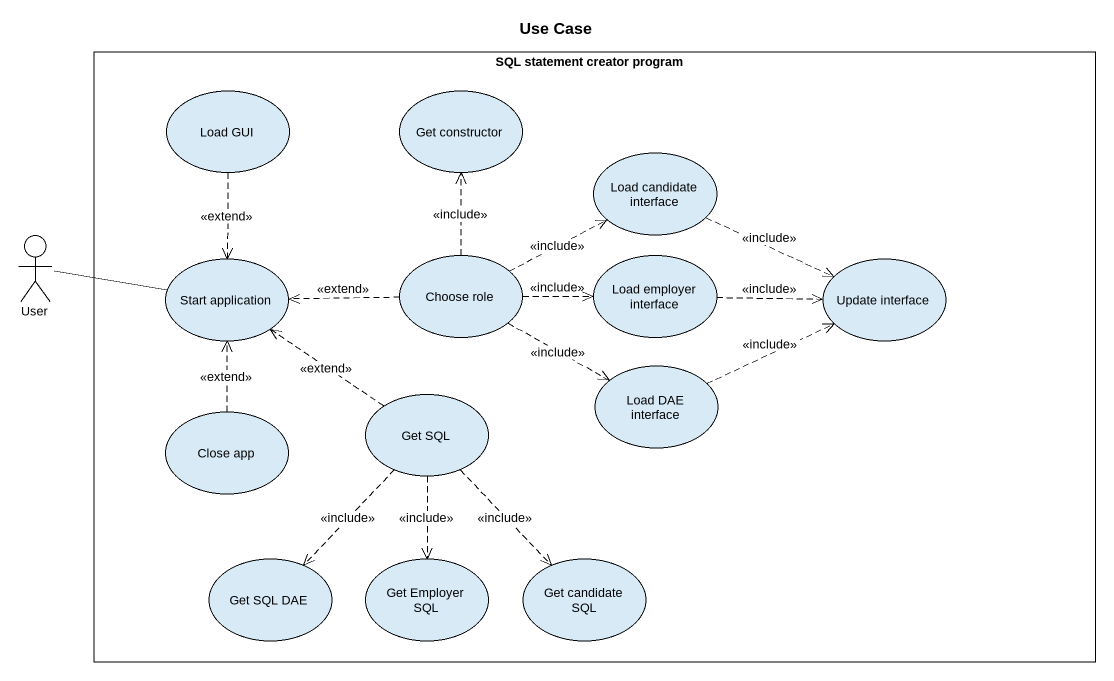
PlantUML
@startuml
title Use Case
rectangle "SQL statement creator program" as SQL_statement_creator {
  usecase "Load GUI" as Load_GUI
  usecase "Get constructor" as Get_constructor
  usecase "Load candidate interface" as Load_candidate_interface
  usecase "Start application" as Start_application
  usecase "Choose role" as Choose_role
  usecase "Load employer interface" as Load_employer_interface
  usecase "Update interface" as Update_interface
  usecase "Get SQL" as Get_SQL
  usecase "Load DAE interface" as Load_DAE_interface
  usecase "Close app" as Close_app
  usecase "Get SQL DAE" as Get_SQL_DAE
  usecase "Get Employer SQL" as Get_Employer_SQL
  usecase "Get candidate SQL" as Get_candidate_SQL
}
actor User
Load_GUI ..> Start_application : <<extend>>
Load_candidate_interface .right.> Update_interface : <<include>>
User -right- Start_application
Choose_role .up.> Get_constructor : <<include>>
Choose_role .right.> Load_candidate_interface : <<include>>
Choose_role .left.> Start_application : <<extend>>
Choose_role .right.> Load_employer_interface : <<include>>
Choose_role .right.> Load_DAE_interface : <<include>>
Load_employer_interface .right.> Update_interface : <<include>>
Get_SQL .up.> Start_application : <<extend>>
Get_SQL ..> Get_SQL_DAE : <<include>>
Get_SQL ..> Get_Employer_SQL : <<include>>
Get_SQL ..> Get_candidate_SQL : <<include>>
Load_DAE_interface .right.> Update_interface : <<include>>
Close_app .up.> Start_application : <<extend>>
@enduml
